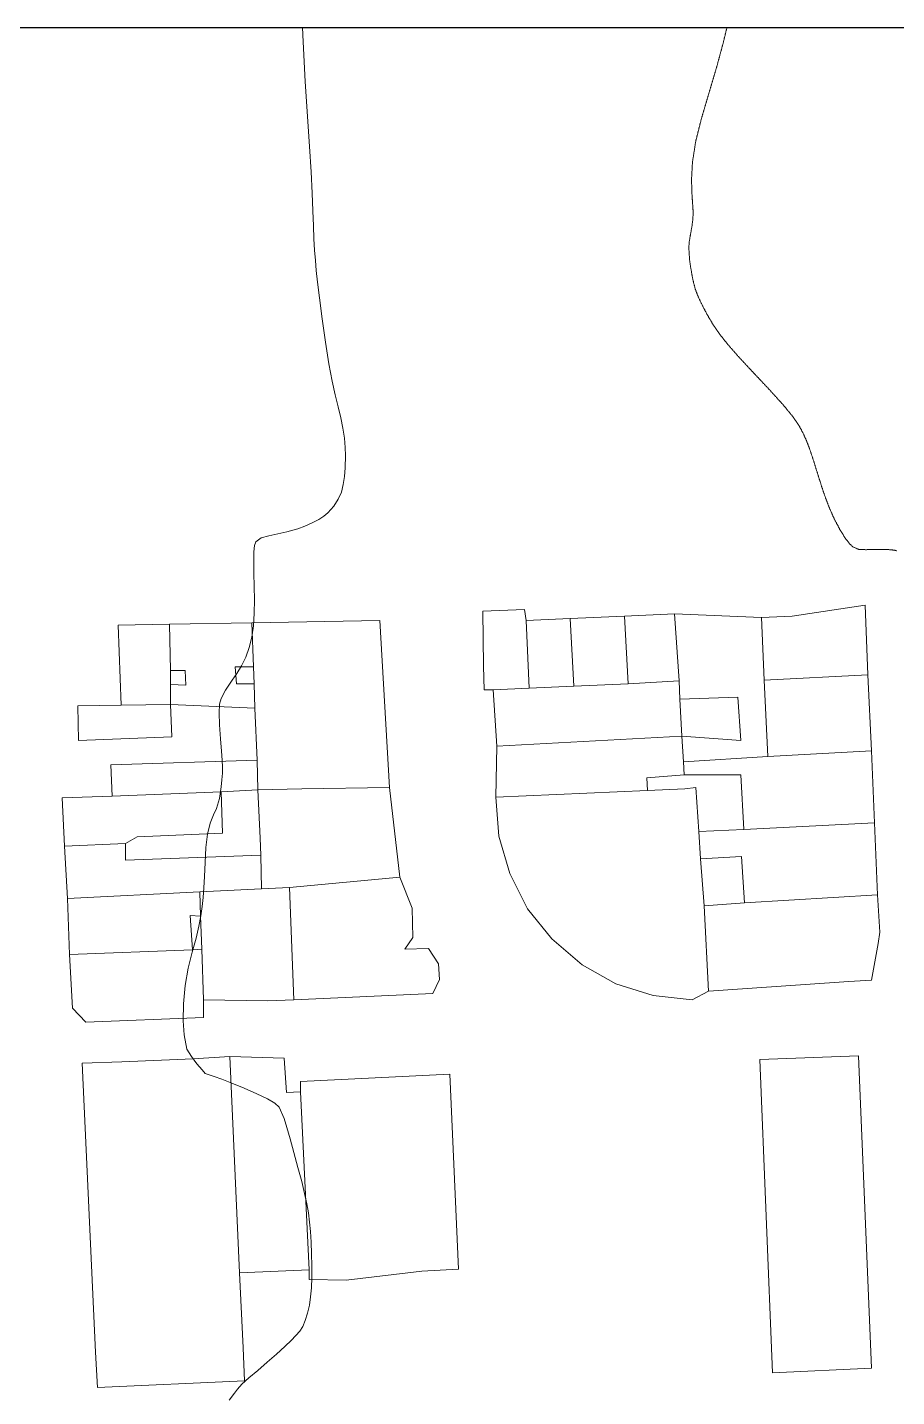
# Model space of a CAD drawing. Header units: kilometres. Extents: x 1172416 to 1173653, y 1051621 to 1052799.
# Drawn here: x 1172695.4 to 1172843.3, y 1052565.9 to 1052798.7 of the extents above; entities that cross this region are included whole.
import ezdxf

# ---------------------------------------------------------------- set-up
doc = ezdxf.new("R2010")
doc.units = ezdxf.units.KM
doc.header["$MEASUREMENT"] = 0
doc.layers.add('borde', color=1, linetype='Continuous')
doc.layers.add('terreno', color=7, linetype='Continuous')
doc.layers.add('edificios', color=44, linetype='Continuous', lineweight=5)

msp = doc.modelspace()

# ---------------------------------------------------------------- linework, layer by layer
at = {"layer": 'borde', "elevation": -10}
msp.add_lwpolyline([(1172415.94072, 1052798.73106), (1173652.93033, 1052798.73106), (1173652.93033, 1051620.96949), (1172415.94072, 1051620.96949)], close=True, dxfattribs=at)
at = {"layer": 'edificios', "elevation": 50}
for points in [[(1172780.25, 1052697.875), (1172780.75, 1052686.375), (1172774.625, 1052686.125), (1172773.125, 1052686.125), (1172773, 1052690.125), (1172772.875, 1052699.50001), (1172780, 1052699.75001), (1172780.25, 1052697.875)], [(1172820.25, 1052698.375), (1172825.5, 1052698.625), (1172837.875, 1052700.50001), (1172838.375, 1052688.625), (1172820.75, 1052687.75001), (1172820.25, 1052698.375)], [(1172710.875, 1052697.125), (1172719.625, 1052697.25001), (1172719.75, 1052689.375), (1172719.75, 1052687.00001), (1172719.75, 1052683.625), (1172711.375, 1052683.50001), (1172710.875, 1052697.125)], [(1172719.625, 1052697.25001), (1172733.625, 1052697.50001), (1172733.875, 1052690.00001), (1172730.75, 1052690.00001), (1172731, 1052687.125), (1172734, 1052687.125), (1172734.125, 1052683.00001), (1172719.75, 1052683.625), (1172719.75, 1052687.00001), (1172722.375, 1052686.875), (1172722.25, 1052689.375), (1172719.75, 1052689.375), (1172719.625, 1052697.25001)], [(1172733.875, 1052690.00001), (1172733.625, 1052697.50001), (1172755.375, 1052697.875), (1172757, 1052669.50001), (1172742.125, 1052669.25001), (1172734.625, 1052669.125), (1172734.5, 1052674.125), (1172734.125, 1052683.00001), (1172734, 1052687.125), (1172733.875, 1052690.00001)], [(1172780.25, 1052697.875), (1172787.75, 1052698.25001), (1172788.375, 1052686.75001), (1172780.75, 1052686.375), (1172780.25, 1052697.875)], [(1172787.75, 1052698.25001), (1172797, 1052698.625), (1172797.625, 1052687.125), (1172788.375, 1052686.75001), (1172787.75, 1052698.25001)], [(1172797, 1052698.625), (1172805.5, 1052699.00001), (1172806.25, 1052687.625), (1172797.625, 1052687.125), (1172797, 1052698.625)], [(1172805.5, 1052699.00001), (1172820.25, 1052698.375), (1172820.75, 1052687.75001), (1172821.375, 1052674.75001), (1172807, 1052673.875), (1172806.75, 1052678.25001), (1172816.75, 1052677.50001), (1172816.25, 1052684.875), (1172806.375, 1052684.50001), (1172806.25, 1052687.625), (1172805.5, 1052699.00001)], [(1172719.75, 1052689.375), (1172722.25, 1052689.375), (1172722.375, 1052686.875), (1172719.75, 1052687.00001), (1172719.75, 1052689.375)], [(1172734, 1052687.125), (1172731, 1052687.125), (1172730.75, 1052690.00001), (1172733.875, 1052690.00001), (1172734, 1052687.125)], [(1172838.375, 1052688.625), (1172839, 1052675.75001), (1172821.375, 1052674.75001), (1172820.75, 1052687.75001), (1172838.375, 1052688.625)], [(1172806.25, 1052687.625), (1172806.375, 1052684.50001), (1172806.75, 1052678.25001), (1172775.25, 1052676.50001), (1172774.625, 1052686.125), (1172780.75, 1052686.375), (1172788.375, 1052686.75001), (1172797.625, 1052687.125), (1172806.25, 1052687.625)], [(1172719.75, 1052683.625), (1172720, 1052678.125), (1172704.125, 1052677.50001), (1172704, 1052683.375), (1172711.375, 1052683.50001), (1172719.75, 1052683.625)], [(1172806.375, 1052684.50001), (1172816.25, 1052684.875), (1172816.75, 1052677.50001), (1172806.75, 1052678.25001), (1172806.375, 1052684.50001)], [(1172806.75, 1052678.25001), (1172807, 1052673.875), (1172807.125, 1052671.625), (1172800.75, 1052671.125), (1172800.875, 1052669.00001), (1172775.125, 1052667.875), (1172775.25, 1052676.50001), (1172806.75, 1052678.25001)], [(1172734.625, 1052669.125), (1172728.375, 1052668.75001), (1172709.875, 1052668.00001), (1172709.625, 1052673.375), (1172734.5, 1052674.125), (1172734.625, 1052669.125)], [(1172839, 1052675.75001), (1172839.5, 1052663.50001), (1172817.25, 1052662.375), (1172816.75, 1052671.625), (1172807.125, 1052671.625), (1172807, 1052673.875), (1172821.375, 1052674.75001), (1172839, 1052675.75001)], [(1172807.125, 1052671.625), (1172816.75, 1052671.625), (1172817.25, 1052662.375), (1172809.625, 1052662.00001), (1172809.125, 1052669.50001), (1172807.25, 1052669.25001), (1172800.875, 1052669.00001), (1172800.75, 1052671.125), (1172807.125, 1052671.625)], [(1172757, 1052669.50001), (1172758.75, 1052654.25001), (1172740, 1052652.50001), (1172735.25, 1052652.25001), (1172735.125, 1052658.00001), (1172735, 1052660.875), (1172734.625, 1052669.125), (1172742.125, 1052669.25001), (1172757, 1052669.50001)], [(1172800.875, 1052669.00001), (1172807.25, 1052669.25001), (1172809.125, 1052669.50001), (1172809.625, 1052662.00001), (1172809.875, 1052657.375), (1172810.5, 1052649.375), (1172811.25, 1052634.875), (1172808.5, 1052633.375), (1172801.875, 1052634.125), (1172795.5, 1052636.125), (1172789.75, 1052639.375), (1172784.625, 1052643.75001), (1172780.5, 1052648.875), (1172777.5, 1052654.875), (1172775.625, 1052661.25001), (1172775.125, 1052667.875), (1172800.875, 1052669.00001)], [(1172728.375, 1052668.75001), (1172728.625, 1052661.75001), (1172714.125, 1052661.125), (1172712.125, 1052660.00001), (1172701.75, 1052659.50001), (1172701.375, 1052667.75001), (1172709.875, 1052668.00001), (1172728.375, 1052668.75001)], [(1172734.625, 1052669.125), (1172735, 1052660.875), (1172735.125, 1052658.00001), (1172712.125, 1052657.125), (1172712.125, 1052660.00001), (1172714.125, 1052661.125), (1172728.625, 1052661.75001), (1172728.375, 1052668.75001), (1172734.625, 1052669.125)], [(1172839.5, 1052663.50001), (1172840, 1052651.25001), (1172817.375, 1052649.875), (1172816.875, 1052657.75001), (1172809.875, 1052657.375), (1172809.625, 1052662.00001), (1172817.25, 1052662.375), (1172839.5, 1052663.50001)], [(1172712.125, 1052660.00001), (1172712.125, 1052657.125), (1172735.125, 1052658.00001), (1172735.25, 1052652.25001), (1172724.75, 1052651.75001), (1172702.25, 1052650.625), (1172701.75, 1052659.50001), (1172712.125, 1052660.00001)], [(1172817.375, 1052649.875), (1172810.5, 1052649.375), (1172809.875, 1052657.375), (1172816.875, 1052657.75001), (1172817.375, 1052649.875)], [(1172758.75, 1052654.25001), (1172760.875, 1052649.00001), (1172761, 1052644.00001), (1172759.625, 1052642.00001), (1172763.625, 1052642.125), (1172765.375, 1052639.50001), (1172765.5, 1052636.875), (1172764.375, 1052634.50001), (1172740.75, 1052633.375), (1172740, 1052652.50001), (1172758.75, 1052654.25001)], [(1172724.75, 1052651.75001), (1172724.875, 1052647.625), (1172723.125, 1052647.75001), (1172723.5, 1052641.875), (1172702.625, 1052641.125), (1172702.25, 1052650.625), (1172724.75, 1052651.75001)], [(1172740, 1052652.50001), (1172740.75, 1052633.375), (1172736.25, 1052633.25001), (1172725.375, 1052633.375), (1172725.125, 1052642.00001), (1172724.875, 1052647.625), (1172724.75, 1052651.75001), (1172735.25, 1052652.25001), (1172740, 1052652.50001)], [(1172840, 1052651.25001), (1172840.375, 1052644.875), (1172840.125, 1052643.00001), (1172839, 1052636.75001), (1172835.125, 1052636.50001), (1172811.25, 1052634.875), (1172810.5, 1052649.375), (1172817.375, 1052649.875), (1172840, 1052651.25001)], [(1172725.125, 1052642.00001), (1172723.5, 1052641.875), (1172723.125, 1052647.75001), (1172724.875, 1052647.625), (1172725.125, 1052642.00001)], [(1172725.125, 1052642.00001), (1172725.375, 1052633.375), (1172725.375, 1052630.375), (1172705.375, 1052629.625), (1172703.125, 1052632.00001), (1172702.625, 1052641.125), (1172723.5, 1052641.875), (1172725.125, 1052642.00001)], [(1172729.875, 1052623.75001), (1172731.5, 1052587.00001), (1172732.125, 1052574.25001), (1172732.375, 1052568.625), (1172707.375, 1052567.50001), (1172707, 1052573.50001), (1172704.75, 1052622.625), (1172711.5, 1052622.875), (1172723.625, 1052623.375), (1172729.875, 1052623.75001)], [(1172729.875, 1052623.75001), (1172739.125, 1052623.50001), (1172739.5, 1052617.625), (1172741.875, 1052617.75001), (1172743.375, 1052587.50001), (1172731.5, 1052587.00001), (1172729.875, 1052623.75001)], [(1172822.125, 1052570.00001), (1172820, 1052623.25001), (1172836.75, 1052623.875), (1172839, 1052570.75001), (1172822.125, 1052570.00001)], [(1172741.875, 1052617.75001), (1172741.875, 1052619.50001), (1172767.25, 1052620.75001), (1172768.75, 1052587.625), (1172762.5, 1052587.25001), (1172749.625, 1052585.75001), (1172743.375, 1052585.875), (1172743.375, 1052587.50001), (1172741.875, 1052617.75001)]]:
    msp.add_lwpolyline(points, dxfattribs=at)
at = {"layer": 'terreno', "lineweight": 0, "ltscale": 2090}
for points, elevation in [([(1172729.75266, 1052565.35715), (1172730.6622, 1052566.54744), (1172731.15816, 1052567.21278), (1172731.93134, 1052568.04941), (1172733.11741, 1052569.12897), (1172734.60363, 1052570.39594), (1172736.21338, 1052571.76748), (1172737.78307, 1052573.15184), (1172739.19918, 1052574.44348), (1172740.35822, 1052575.53091), (1172741.79122, 1052577.06163), (1172742.25959, 1052577.85286), (1172742.69284, 1052578.88293), (1172743.08115, 1052580.11781), (1172743.39288, 1052581.47634), (1172743.60328, 1052582.9044), (1172743.72513, 1052584.45006), (1172743.78209, 1052586.18743), (1172743.79301, 1052588.14961), (1172743.76247, 1052590.2076), (1172743.69527, 1052592.19442), (1172743.58999, 1052593.98204), (1172743.43943, 1052595.61144), (1172743.23423, 1052597.16459), (1172742.95994, 1052598.73443), (1172742.58893, 1052600.45882), (1172742.08752, 1052602.48562), (1172741.44736, 1052604.88681), (1172740.74956, 1052607.42473), (1172740.09658, 1052609.78586), (1172739.56559, 1052611.71953), (1172739.12362, 1052613.21958), (1172738.23153, 1052615.17156), (1172737.49731, 1052615.85421), (1172736.28395, 1052616.56563), (1172734.46783, 1052617.42929), (1172732.3244, 1052618.35742), (1172730.22931, 1052619.21276), (1172728.49909, 1052619.8818), (1172727.19681, 1052620.3588), (1172725.67324, 1052620.89178), (1172725.14441, 1052621.49736), (1172724.27155, 1052622.53638), (1172723.31974, 1052623.77706), (1172722.55392, 1052625.0216), (1172722.0796, 1052627.46055), (1172721.95771, 1052629.80913), (1172721.98624, 1052632.72044), (1172722.25088, 1052635.82287), (1172722.79319, 1052638.78957), (1172723.48065, 1052641.50292), (1172724.13563, 1052643.8931), (1172724.62028, 1052645.92047), (1172724.9502, 1052647.66812), (1172725.17591, 1052649.24526), (1172725.34384, 1052650.77514), (1172725.47119, 1052652.42983), (1172725.5681, 1052654.39341), (1172725.65615, 1052656.75996), (1172725.80252, 1052659.27279), (1172726.08583, 1052661.58526), (1172726.54933, 1052663.42551), (1172727.09184, 1052664.83412), (1172727.57883, 1052665.92345), (1172728.11291, 1052667.64102), (1172728.40171, 1052669.6305), (1172728.52728, 1052670.80315), (1172728.60905, 1052671.9356), (1172728.62727, 1052672.96975), (1172728.57393, 1052674.12058), (1172728.44871, 1052675.67708), (1172728.26288, 1052677.79837), (1172728.09204, 1052680.13571), (1172728.02341, 1052682.21353), (1172728.12465, 1052683.67509), (1172728.37419, 1052684.64332), (1172729.14872, 1052686.04999), (1172730.286, 1052687.72936), (1172731.03682, 1052688.86091), (1172731.83172, 1052690.18867), (1172732.56889, 1052691.67218), (1172733.16347, 1052693.28303), (1172733.60035, 1052695.04318), (1172733.88138, 1052696.9856), (1172734.01548, 1052699.12336), (1172734.04299, 1052701.38963), (1172734.00829, 1052703.69861), (1172733.95786, 1052705.94752), (1172733.92851, 1052707.96851), (1172733.95606, 1052709.57775), (1172734.07409, 1052710.65036), (1172734.30313, 1052711.29246), (1172735.16728, 1052711.9225), (1172736.4837, 1052712.27861), (1172738.00221, 1052712.62267), (1172739.56281, 1052712.94592), (1172741.41455, 1052713.45853), (1172742.6035, 1052713.91807), (1172743.84997, 1052714.47987), (1172744.97828, 1052715.07514), (1172745.85869, 1052715.64826), (1172746.52717, 1052716.20339), (1172747.53401, 1052717.32812), (1172748.3026, 1052718.50674), (1172748.828, 1052719.72425), (1172749.16197, 1052721.03089), (1172749.36468, 1052722.39092), (1172749.48305, 1052723.82455), (1172749.52428, 1052725.93288), (1172749.47981, 1052727.33076), (1172749.34555, 1052728.89524), (1172749.09473, 1052730.58318), (1172748.73943, 1052732.36965), (1172748.30173, 1052734.24174), (1172747.80148, 1052736.23155), (1172747.25763, 1052738.56719), (1172746.68589, 1052741.52672), (1172746.10768, 1052745.23228), (1172745.56733, 1052749.18703), (1172745.11685, 1052752.73916), (1172744.79246, 1052755.40983), (1172744.56919, 1052757.40792), (1172744.40927, 1052759.11629), (1172744.28015, 1052760.8658), (1172744.16923, 1052762.79242), (1172744.07208, 1052764.9831), (1172743.97728, 1052767.52982), (1172743.85628, 1052770.54845), (1172743.67354, 1052774.15983), (1172743.40552, 1052778.47687), (1172743.07088, 1052783.57564), (1172742.69931, 1052789.5243), (1172742.322, 1052796.27898), (1172742.19805, 1052798.73106)], 20), ([(1172843.31016, 1052709.71672), (1172843.21361, 1052709.74275), (1172843.11704, 1052709.76878), (1172843.02049, 1052709.7948), (1172842.92392, 1052709.82083), (1172842.82737, 1052709.84685), (1172842.72851, 1052709.86197), (1172842.62902, 1052709.8722), (1172842.52955, 1052709.88245), (1172842.43006, 1052709.89268), (1172842.33059, 1052709.90292), (1172842.23112, 1052709.91316), (1172842.13163, 1052709.9234), (1172842.03216, 1052709.93363), (1172841.93267, 1052709.94386), (1172841.8332, 1052709.95411), (1172841.73371, 1052709.96434), (1172841.63399, 1052709.97181), (1172841.53398, 1052709.97251), (1172841.43398, 1052709.97321), (1172841.33397, 1052709.97391), (1172841.23397, 1052709.97461), (1172841.13396, 1052709.97531), (1172841.03397, 1052709.97601), (1172840.93396, 1052709.97671), (1172840.83396, 1052709.97741), (1172840.73395, 1052709.97811), (1172840.63396, 1052709.97881), (1172840.53395, 1052709.97951), (1172840.43395, 1052709.9802), (1172840.33394, 1052709.9809), (1172840.23394, 1052709.9816), (1172840.13393, 1052709.9823), (1172840.03394, 1052709.983), (1172839.93393, 1052709.9837), (1172839.83393, 1052709.9844), (1172839.73392, 1052709.9851), (1172839.63393, 1052709.9858), (1172839.53394, 1052709.98366), (1172839.43401, 1052709.97999), (1172839.33407, 1052709.97632), (1172839.23413, 1052709.97264), (1172839.13419, 1052709.96895), (1172839.03426, 1052709.96528), (1172838.93432, 1052709.96161), (1172838.83438, 1052709.95793), (1172838.73445, 1052709.95426), (1172838.6345, 1052709.95058), (1172838.53457, 1052709.94691), (1172838.43462, 1052709.94324), (1172838.33469, 1052709.93956), (1172838.23476, 1052709.93589), (1172838.13481, 1052709.93221), (1172838.03483, 1052709.93068), (1172837.93483, 1052709.93245), (1172837.83484, 1052709.93423), (1172837.73485, 1052709.936), (1172837.63487, 1052709.93777), (1172837.53488, 1052709.93955), (1172837.43488, 1052709.94132), (1172837.33489, 1052709.94311), (1172837.23491, 1052709.94489), (1172837.13492, 1052709.94666), (1172837.03492, 1052709.94844), (1172836.93493, 1052709.95021), (1172836.83609, 1052709.9654), (1172836.74457, 1052710.0057), (1172836.65305, 1052710.04602), (1172836.56152, 1052710.08632), (1172836.47, 1052710.12662), (1172836.37848, 1052710.16694), (1172836.28696, 1052710.20724), (1172836.19544, 1052710.24756), (1172836.10392, 1052710.28786), (1172836.01239, 1052710.32818), (1172835.92087, 1052710.36848), (1172835.82935, 1052710.4088), (1172835.74461, 1052710.46191), (1172835.6734, 1052710.53212), (1172835.60218, 1052710.60233), (1172835.53097, 1052710.67252), (1172835.45974, 1052710.74274), (1172835.38852, 1052710.81295), (1172835.31731, 1052710.88316), (1172835.24609, 1052710.95335), (1172835.17488, 1052711.02357), (1172835.11431, 1052711.10315), (1172835.05446, 1052711.18327), (1172834.99459, 1052711.26337), (1172834.93472, 1052711.34348), (1172834.87486, 1052711.42358), (1172834.815, 1052711.5037), (1172834.75513, 1052711.5838), (1172834.69526, 1052711.66391), (1172834.6354, 1052711.74401), (1172834.57553, 1052711.82413), (1172834.51566, 1052711.90423), (1172834.45579, 1052711.98433), (1172834.40289, 1052712.0692), (1172834.35017, 1052712.15418), (1172834.29746, 1052712.23917), (1172834.24475, 1052712.32414), (1172834.19202, 1052712.40913), (1172834.1393, 1052712.49412), (1172834.08659, 1052712.57909), (1172834.03386, 1052712.66407), (1172833.98114, 1052712.74906), (1172833.92843, 1052712.83403), (1172833.87571, 1052712.91902), (1172833.82299, 1052713.004), (1172833.77027, 1052713.08898), (1172833.71756, 1052713.17396), (1172833.66484, 1052713.25895), (1172833.61211, 1052713.34392), (1172833.56241, 1052713.43069), (1172833.51577, 1052713.51916), (1172833.46913, 1052713.60762), (1172833.42248, 1052713.69608), (1172833.37584, 1052713.78455), (1172833.3292, 1052713.87301), (1172833.28256, 1052713.96147), (1172833.23591, 1052714.04994), (1172833.18928, 1052714.1384), (1172833.14264, 1052714.22686), (1172833.096, 1052714.31533), (1172833.04936, 1052714.40379), (1172833.00271, 1052714.49224), (1172832.95607, 1052714.58072), (1172832.90943, 1052714.66918), (1172832.86278, 1052714.75763), (1172832.81616, 1052714.84611), (1172832.76951, 1052714.93456), (1172832.72287, 1052715.02304), (1172832.67623, 1052715.11149), (1172832.62958, 1052715.19995), (1172832.58858, 1052715.29117), (1172832.54833, 1052715.38272), (1172832.50807, 1052715.47426), (1172832.46782, 1052715.5658), (1172832.42755, 1052715.65735), (1172832.38729, 1052715.74889), (1172832.34704, 1052715.84043), (1172832.30678, 1052715.93198), (1172832.26653, 1052716.02352), (1172832.22626, 1052716.11507), (1172832.186, 1052716.20661), (1172832.14575, 1052716.29815), (1172832.10548, 1052716.3897), (1172832.06524, 1052716.48124), (1172832.02497, 1052716.57278), (1172831.98471, 1052716.66433), (1172831.94446, 1052716.75587), (1172831.90419, 1052716.84743), (1172831.86394, 1052716.93896), (1172831.82368, 1052717.0305), (1172831.78342, 1052717.12206), (1172831.74317, 1052717.2136), (1172831.7029, 1052717.30513), (1172831.66265, 1052717.39669), (1172831.62709, 1052717.49017), (1172831.59306, 1052717.58419), (1172831.55902, 1052717.67823), (1172831.52497, 1052717.77226), (1172831.49093, 1052717.86629), (1172831.45689, 1052717.96032), (1172831.42285, 1052718.05436), (1172831.3888, 1052718.1484), (1172831.35478, 1052718.24242), (1172831.32073, 1052718.33646), (1172831.28669, 1052718.4305), (1172831.25265, 1052718.52453), (1172831.21861, 1052718.61856), (1172831.18456, 1052718.71259), (1172831.15052, 1052718.80663), (1172831.11648, 1052718.90066), (1172831.08245, 1052718.99469), (1172831.04841, 1052719.08873), (1172831.01437, 1052719.18277), (1172830.98032, 1052719.27679), (1172830.94628, 1052719.37083), (1172830.91224, 1052719.46487), (1172830.8782, 1052719.5589), (1172830.84416, 1052719.65293), (1172830.81013, 1052719.74696), (1172830.77608, 1052719.841), (1172830.74217, 1052719.93508), (1172830.71166, 1052720.03031), (1172830.68114, 1052720.12554), (1172830.65062, 1052720.22079), (1172830.6201, 1052720.31602), (1172830.58959, 1052720.41125), (1172830.55907, 1052720.50648), (1172830.52855, 1052720.60173), (1172830.49803, 1052720.69696), (1172830.46752, 1052720.79219), (1172830.437, 1052720.88743), (1172830.40648, 1052720.98266), (1172830.37597, 1052721.07789), (1172830.34545, 1052721.17314), (1172830.31493, 1052721.26837), (1172830.28441, 1052721.3636), (1172830.2539, 1052721.45885), (1172830.22338, 1052721.55408), (1172830.19286, 1052721.64931), (1172830.16234, 1052721.74455), (1172830.13183, 1052721.83978), (1172830.10131, 1052721.93501), (1172830.07079, 1052722.03026), (1172830.04027, 1052722.12549), (1172830.00976, 1052722.22072), (1172829.97924, 1052722.31597), (1172829.94872, 1052722.4112), (1172829.91823, 1052722.50644), (1172829.88865, 1052722.60197), (1172829.85906, 1052722.69749), (1172829.82947, 1052722.79302), (1172829.79988, 1052722.88854), (1172829.77029, 1052722.98408), (1172829.7407, 1052723.07961), (1172829.71111, 1052723.17514), (1172829.68152, 1052723.27066), (1172829.65194, 1052723.36619), (1172829.62233, 1052723.46171), (1172829.59274, 1052723.55724), (1172829.56315, 1052723.65278), (1172829.53357, 1052723.7483), (1172829.50398, 1052723.84383), (1172829.47439, 1052723.93936), (1172829.4448, 1052724.03488), (1172829.41521, 1052724.13041), (1172829.38562, 1052724.22593), (1172829.35603, 1052724.32146), (1172829.32644, 1052724.417), (1172829.29686, 1052724.51252), (1172829.26727, 1052724.60805), (1172829.23768, 1052724.70357), (1172829.20809, 1052724.7991), (1172829.17773, 1052724.89439), (1172829.1465, 1052724.9894), (1172829.11528, 1052725.08439), (1172829.08405, 1052725.1794), (1172829.05282, 1052725.27441), (1172829.02159, 1052725.36941), (1172828.99036, 1052725.46442), (1172828.95913, 1052725.55943), (1172828.92791, 1052725.65442), (1172828.89668, 1052725.74943), (1172828.86545, 1052725.84444), (1172828.83422, 1052725.93944), (1172828.80299, 1052726.03444), (1172828.77176, 1052726.12945), (1172828.74054, 1052726.22445), (1172828.70931, 1052726.31946), (1172828.67808, 1052726.41447), (1172828.64685, 1052726.50946), (1172828.61562, 1052726.60447), (1172828.5844, 1052726.69948), (1172828.55175, 1052726.79401), (1172828.51664, 1052726.88765), (1172828.48153, 1052726.98129), (1172828.44643, 1052727.07493), (1172828.41133, 1052727.16857), (1172828.37621, 1052727.26221), (1172828.34111, 1052727.35585), (1172828.30601, 1052727.44949), (1172828.27089, 1052727.54313), (1172828.23579, 1052727.63677), (1172828.20069, 1052727.73041), (1172828.16557, 1052727.82405), (1172828.13047, 1052727.91769), (1172828.09536, 1052728.01133), (1172828.06026, 1052728.10497), (1172828.02515, 1052728.19861), (1172827.99004, 1052728.29225), (1172827.95095, 1052728.3843), (1172827.91032, 1052728.47568), (1172827.8697, 1052728.56707), (1172827.82907, 1052728.65845), (1172827.78846, 1052728.74984), (1172827.74783, 1052728.84122), (1172827.7072, 1052728.93259), (1172827.66658, 1052729.02399), (1172827.62595, 1052729.11536), (1172827.58534, 1052729.20674), (1172827.54471, 1052729.29813), (1172827.50409, 1052729.38951), (1172827.46346, 1052729.4809), (1172827.42285, 1052729.57228), (1172827.38222, 1052729.66365), (1172827.33623, 1052729.75246), (1172827.28869, 1052729.84045), (1172827.24115, 1052729.92843), (1172827.19359, 1052730.0164), (1172827.14605, 1052730.10439), (1172827.09849, 1052730.19236), (1172827.05095, 1052730.28034), (1172827.00341, 1052730.36833), (1172826.95585, 1052730.4563), (1172826.90831, 1052730.54428), (1172826.86076, 1052730.63226), (1172826.81322, 1052730.72024), (1172826.76567, 1052730.80821), (1172826.71812, 1052730.8962), (1172826.67058, 1052730.98418), (1172826.61869, 1052731.06967), (1172826.56218, 1052731.15217), (1172826.50565, 1052731.23467), (1172826.44914, 1052731.31718), (1172826.39262, 1052731.39968), (1172826.33611, 1052731.4822), (1172826.2796, 1052731.56469), (1172826.22308, 1052731.64719), (1172826.16657, 1052731.72971), (1172826.11004, 1052731.81221), (1172826.05353, 1052731.89472), (1172825.99701, 1052731.97722), (1172825.9405, 1052732.05972), (1172825.88397, 1052732.14223), (1172825.82746, 1052732.22473), (1172825.77094, 1052732.30724), (1172825.71443, 1052732.38974), (1172825.65792, 1052732.47224), (1172825.6014, 1052732.55475), (1172825.54019, 1052732.63384), (1172825.47669, 1052732.71109), (1172825.41319, 1052732.78836), (1172825.34968, 1052732.86561), (1172825.28618, 1052732.94286), (1172825.22268, 1052733.02012), (1172825.15919, 1052733.09737), (1172825.09568, 1052733.17464), (1172825.03218, 1052733.25189), (1172824.96868, 1052733.32914), (1172824.90517, 1052733.4064), (1172824.84167, 1052733.48365), (1172824.77817, 1052733.56092), (1172824.71466, 1052733.63817), (1172824.65116, 1052733.71542), (1172824.58766, 1052733.79268), (1172824.52415, 1052733.86993), (1172824.46065, 1052733.9472), (1172824.39715, 1052734.02445), (1172824.33364, 1052734.1017), (1172824.27014, 1052734.17896), (1172824.20664, 1052734.25621), (1172824.14313, 1052734.33348), (1172824.07963, 1052734.41073), (1172824.01614, 1052734.48799), (1172823.95264, 1052734.56524), (1172823.88618, 1052734.63998), (1172823.81886, 1052734.71393), (1172823.75155, 1052734.78789), (1172823.68423, 1052734.86184), (1172823.61692, 1052734.9358), (1172823.54959, 1052735.00975), (1172823.48227, 1052735.0837), (1172823.41496, 1052735.15766), (1172823.34764, 1052735.23161), (1172823.28033, 1052735.30558), (1172823.213, 1052735.37952), (1172823.14568, 1052735.45349), (1172823.07837, 1052735.52744), (1172823.01105, 1052735.60138), (1172822.94374, 1052735.67535), (1172822.87641, 1052735.7493), (1172822.80909, 1052735.82326), (1172822.74178, 1052735.89721), (1172822.67446, 1052735.97117), (1172822.60715, 1052736.04512), (1172822.53982, 1052736.11908), (1172822.47251, 1052736.19303), (1172822.40519, 1052736.26698), (1172822.33787, 1052736.34095), (1172822.27056, 1052736.41489), (1172822.20323, 1052736.48886), (1172822.13592, 1052736.56281), (1172822.0686, 1052736.63677), (1172822.00128, 1052736.71072), (1172821.93397, 1052736.78468), (1172821.86664, 1052736.85863), (1172821.79933, 1052736.93259), (1172821.73201, 1052737.00654), (1172821.66469, 1052737.08049), (1172821.59738, 1052737.15445), (1172821.52894, 1052737.22738), (1172821.46043, 1052737.30022), (1172821.39192, 1052737.37307), (1172821.32339, 1052737.44593), (1172821.25488, 1052737.51877), (1172821.18637, 1052737.59162), (1172821.11785, 1052737.66446), (1172821.04934, 1052737.73731), (1172820.98083, 1052737.81017), (1172820.91232, 1052737.883), (1172820.84379, 1052737.95586), (1172820.77528, 1052738.02871), (1172820.70677, 1052738.10155), (1172820.63826, 1052738.1744), (1172820.56974, 1052738.24726), (1172820.50123, 1052738.3201), (1172820.43272, 1052738.39295), (1172820.36421, 1052738.4658), (1172820.29568, 1052738.53864), (1172820.22717, 1052738.6115), (1172820.15866, 1052738.68435), (1172820.09015, 1052738.75719), (1172820.02163, 1052738.83004), (1172819.95312, 1052738.9029), (1172819.88461, 1052738.97573), (1172819.81608, 1052739.04859), (1172819.74757, 1052739.12143), (1172819.67906, 1052739.19428), (1172819.61055, 1052739.26713), (1172819.54203, 1052739.33997), (1172819.47352, 1052739.41283), (1172819.40501, 1052739.48568), (1172819.3365, 1052739.55852), (1172819.26797, 1052739.63137), (1172819.19946, 1052739.70423), (1172819.13095, 1052739.77706), (1172819.06243, 1052739.84992), (1172818.99392, 1052739.92277), (1172818.92542, 1052739.99563), (1172818.85726, 1052740.0688), (1172818.7891, 1052740.14199), (1172818.72093, 1052740.21516), (1172818.65277, 1052740.28834), (1172818.58461, 1052740.36151), (1172818.51645, 1052740.43469), (1172818.44828, 1052740.50788), (1172818.38012, 1052740.58105), (1172818.31197, 1052740.65423), (1172818.24381, 1052740.7274), (1172818.17564, 1052740.80059), (1172818.10748, 1052740.87377), (1172818.03932, 1052740.94694), (1172817.97116, 1052741.02012), (1172817.90299, 1052741.09329), (1172817.83483, 1052741.16648), (1172817.76667, 1052741.23966), (1172817.6985, 1052741.31283), (1172817.63034, 1052741.386), (1172817.56218, 1052741.45918), (1172817.49402, 1052741.53237), (1172817.42585, 1052741.60554), (1172817.35769, 1052741.67872), (1172817.28953, 1052741.75189), (1172817.22136, 1052741.82507), (1172817.1532, 1052741.89826), (1172817.08505, 1052741.97143), (1172817.01689, 1052742.04461), (1172816.94873, 1052742.11778), (1172816.88056, 1052742.19096), (1172816.8124, 1052742.26415), (1172816.74424, 1052742.33732), (1172816.67607, 1052742.4105), (1172816.60791, 1052742.48367), (1172816.53975, 1052742.55684), (1172816.47159, 1052742.63003), (1172816.40496, 1052742.70461), (1172816.33896, 1052742.77974), (1172816.27296, 1052742.85487), (1172816.20695, 1052742.93001), (1172816.14094, 1052743.00514), (1172816.07495, 1052743.08027), (1172816.00894, 1052743.1554), (1172815.94294, 1052743.23053), (1172815.87694, 1052743.30566), (1172815.81094, 1052743.38078), (1172815.74493, 1052743.45591), (1172815.67892, 1052743.53105), (1172815.61293, 1052743.60618), (1172815.54692, 1052743.68131), (1172815.48092, 1052743.75644), (1172815.41492, 1052743.83157), (1172815.34892, 1052743.9067), (1172815.28291, 1052743.98184), (1172815.21692, 1052744.05697), (1172815.15091, 1052744.1321), (1172815.0849, 1052744.20723), (1172815.01889, 1052744.28236), (1172814.9529, 1052744.35749), (1172814.88689, 1052744.43263), (1172814.82089, 1052744.50776), (1172814.7549, 1052744.58289), (1172814.68889, 1052744.65802), (1172814.62288, 1052744.73315), (1172814.55689, 1052744.80829), (1172814.49475, 1052744.88665), (1172814.43268, 1052744.96505), (1172814.37061, 1052745.04346), (1172814.30852, 1052745.12186), (1172814.24645, 1052745.20028), (1172814.18437, 1052745.27868), (1172814.1223, 1052745.35709), (1172814.06021, 1052745.43549), (1172813.99814, 1052745.5139), (1172813.93607, 1052745.5923), (1172813.87399, 1052745.67071), (1172813.81192, 1052745.74913), (1172813.74983, 1052745.82753), (1172813.68776, 1052745.90593), (1172813.62569, 1052745.98434), (1172813.56361, 1052746.06274), (1172813.50153, 1052746.14115), (1172813.43945, 1052746.21955), (1172813.37738, 1052746.29797), (1172813.31531, 1052746.37638), (1172813.25322, 1052746.45478), (1172813.19115, 1052746.53319), (1172813.13228, 1052746.61403), (1172813.07556, 1052746.69638), (1172813.01883, 1052746.77875), (1172812.96209, 1052746.8611), (1172812.90536, 1052746.94346), (1172812.84863, 1052747.02582), (1172812.79189, 1052747.10817), (1172812.73517, 1052747.19053), (1172812.67844, 1052747.27288), (1172812.62171, 1052747.35525), (1172812.56497, 1052747.4376), (1172812.50824, 1052747.51995), (1172812.4515, 1052747.6023), (1172812.39477, 1052747.68467), (1172812.33805, 1052747.76702), (1172812.28132, 1052747.84937), (1172812.22458, 1052747.93174), (1172812.16785, 1052748.01409), (1172812.11111, 1052748.09645), (1172812.05809, 1052748.18124), (1172812.00651, 1052748.26692), (1172811.95491, 1052748.35258), (1172811.90332, 1052748.43825), (1172811.85174, 1052748.52392), (1172811.80014, 1052748.6096), (1172811.74855, 1052748.69526), (1172811.69696, 1052748.78093), (1172811.64537, 1052748.86661), (1172811.59377, 1052748.95228), (1172811.54219, 1052749.03794), (1172811.4906, 1052749.12362), (1172811.439, 1052749.20929), (1172811.38742, 1052749.29496), (1172811.33582, 1052749.38062), (1172811.28424, 1052749.4663), (1172811.23265, 1052749.55197), (1172811.18157, 1052749.63795), (1172811.13415, 1052749.726), (1172811.08672, 1052749.81405), (1172811.0393, 1052749.9021), (1172810.99189, 1052749.99014), (1172810.94446, 1052750.07818), (1172810.89704, 1052750.16622), (1172810.84961, 1052750.25427), (1172810.8022, 1052750.34232), (1172810.75477, 1052750.43037), (1172810.70735, 1052750.51841), (1172810.65994, 1052750.60646), (1172810.61251, 1052750.69451), (1172810.56509, 1052750.78256), (1172810.51766, 1052750.8706), (1172810.47025, 1052750.95865), (1172810.42282, 1052751.0467), (1172810.37866, 1052751.13642), (1172810.33455, 1052751.22618), (1172810.29045, 1052751.31593), (1172810.24636, 1052751.40569), (1172810.20225, 1052751.49545), (1172810.15814, 1052751.5852), (1172810.11405, 1052751.67496), (1172810.06995, 1052751.76471), (1172810.02585, 1052751.85448), (1172809.98175, 1052751.94422), (1172809.93764, 1052752.03399), (1172809.89355, 1052752.12373), (1172809.84944, 1052752.2135), (1172809.80563, 1052752.30339), (1172809.76494, 1052752.39474), (1172809.72426, 1052752.4861), (1172809.68357, 1052752.57746), (1172809.64289, 1052752.66881), (1172809.60221, 1052752.76017), (1172809.56152, 1052752.85152), (1172809.52084, 1052752.94288), (1172809.48015, 1052753.03423), (1172809.43947, 1052753.12559), (1172809.39878, 1052753.21694), (1172809.3581, 1052753.3083), (1172809.32284, 1052753.40189), (1172809.28869, 1052753.49588), (1172809.25456, 1052753.58989), (1172809.22042, 1052753.68388), (1172809.18628, 1052753.77787), (1172809.15213, 1052753.87187), (1172809.118, 1052753.96588), (1172809.08386, 1052754.05987), (1172809.04971, 1052754.15386), (1172809.01557, 1052754.24786), (1172808.98759, 1052754.34387), (1172808.96143, 1052754.4404), (1172808.93528, 1052754.53691), (1172808.90911, 1052754.63344), (1172808.88296, 1052754.72997), (1172808.8568, 1052754.82649), (1172808.83065, 1052754.92302), (1172808.80448, 1052755.01953), (1172808.77833, 1052755.11606), (1172808.75217, 1052755.21259), (1172808.72602, 1052755.3091), (1172808.70554, 1052755.407), (1172808.68532, 1052755.50493), (1172808.66509, 1052755.60287), (1172808.64486, 1052755.70081), (1172808.62463, 1052755.79875), (1172808.60439, 1052755.89668), (1172808.58416, 1052755.99462), (1172808.56393, 1052756.09256), (1172808.5437, 1052756.1905), (1172808.52347, 1052756.28843), (1172808.50325, 1052756.38637), (1172808.48302, 1052756.48431), (1172808.46301, 1052756.58229), (1172808.44615, 1052756.68087), (1172808.4293, 1052756.77944), (1172808.41245, 1052756.87802), (1172808.39559, 1052756.9766), (1172808.37875, 1052757.07518), (1172808.3619, 1052757.17375), (1172808.34504, 1052757.27232), (1172808.3282, 1052757.3709), (1172808.31135, 1052757.46947), (1172808.29449, 1052757.56805), (1172808.27764, 1052757.66663), (1172808.2608, 1052757.76521), (1172808.24394, 1052757.86377), (1172808.22769, 1052757.96245), (1172808.21357, 1052758.06145), (1172808.19945, 1052758.16046), (1172808.18534, 1052758.25946), (1172808.17122, 1052758.35847), (1172808.15709, 1052758.45747), (1172808.14297, 1052758.55648), (1172808.12886, 1052758.65548), (1172808.11474, 1052758.75449), (1172808.10062, 1052758.85348), (1172808.08651, 1052758.9525), (1172808.07239, 1052759.05149), (1172808.05828, 1052759.15049), (1172808.04555, 1052759.2497), (1172808.03893, 1052759.34947), (1172808.03231, 1052759.44926), (1172808.0257, 1052759.54904), (1172808.01908, 1052759.64883), (1172808.01247, 1052759.74862), (1172808.00585, 1052759.84841), (1172807.99922, 1052759.94819), (1172807.99261, 1052760.04798), (1172807.98599, 1052760.14777), (1172807.97937, 1052760.24756), (1172807.97276, 1052760.34734), (1172807.96614, 1052760.44712), (1172807.95953, 1052760.5469), (1172807.95291, 1052760.64669), (1172807.94628, 1052760.74648), (1172807.93968, 1052760.84627), (1172807.93305, 1052760.94605), (1172807.92643, 1052761.04584), (1172807.91982, 1052761.14563), (1172807.9132, 1052761.24542), (1172807.91009, 1052761.34537), (1172807.91887, 1052761.44499), (1172807.92764, 1052761.5446), (1172807.93642, 1052761.64423), (1172807.94518, 1052761.74386), (1172807.95395, 1052761.84347), (1172807.96272, 1052761.94309), (1172807.97149, 1052762.04271), (1172807.98027, 1052762.14233), (1172807.98903, 1052762.24194), (1172807.99781, 1052762.34157), (1172808.01156, 1052762.44062), (1172808.02843, 1052762.5392), (1172808.04529, 1052762.63777), (1172808.06217, 1052762.73635), (1172808.07903, 1052762.83492), (1172808.09591, 1052762.93349), (1172808.11277, 1052763.03205), (1172808.12963, 1052763.13063), (1172808.14651, 1052763.2292), (1172808.16337, 1052763.32777), (1172808.18025, 1052763.42635), (1172808.19711, 1052763.52492), (1172808.21412, 1052763.62347), (1172808.23193, 1052763.72187), (1172808.24973, 1052763.82028), (1172808.26754, 1052763.91869), (1172808.28535, 1052764.0171), (1172808.30316, 1052764.1155), (1172808.32098, 1052764.21391), (1172808.33879, 1052764.31231), (1172808.3566, 1052764.41073), (1172808.3744, 1052764.50913), (1172808.39221, 1052764.60754), (1172808.41002, 1052764.70594), (1172808.42783, 1052764.80435), (1172808.44564, 1052764.90275), (1172808.46043, 1052765.00166), (1172808.4729, 1052765.10088), (1172808.48538, 1052765.20011), (1172808.49785, 1052765.29933), (1172808.51033, 1052765.39857), (1172808.52281, 1052765.49779), (1172808.53528, 1052765.59701), (1172808.54775, 1052765.69623), (1172808.56022, 1052765.79545), (1172808.57271, 1052765.89468), (1172808.58518, 1052765.9939), (1172808.59765, 1052766.09313), (1172808.61012, 1052766.19236), (1172808.62131, 1052766.29173), (1172808.62257, 1052766.39173), (1172808.62383, 1052766.49173), (1172808.62508, 1052766.59173), (1172808.62633, 1052766.69173), (1172808.62759, 1052766.79172), (1172808.62885, 1052766.89172), (1172808.6301, 1052766.99172), (1172808.63135, 1052767.0917), (1172808.63261, 1052767.1917), (1172808.63387, 1052767.2917), (1172808.63512, 1052767.3917), (1172808.63637, 1052767.4917), (1172808.63523, 1052767.5917), (1172808.62882, 1052767.6915), (1172808.62242, 1052767.7913), (1172808.61603, 1052767.89109), (1172808.60962, 1052767.9909), (1172808.60322, 1052768.0907), (1172808.59681, 1052768.1905), (1172808.59041, 1052768.2903), (1172808.58402, 1052768.39009), (1172808.57761, 1052768.4899), (1172808.57121, 1052768.5897), (1172808.5648, 1052768.6895), (1172808.5584, 1052768.7893), (1172808.55201, 1052768.88911), (1172808.54547, 1052768.9889), (1172808.53869, 1052769.08867), (1172808.53189, 1052769.18844), (1172808.52511, 1052769.28821), (1172808.51833, 1052769.388), (1172808.51154, 1052769.48777), (1172808.50475, 1052769.58754), (1172808.49796, 1052769.68731), (1172808.49118, 1052769.78709), (1172808.48439, 1052769.88686), (1172808.4776, 1052769.98665), (1172808.47082, 1052770.08642), (1172808.46404, 1052770.18619), (1172808.45724, 1052770.28596), (1172808.45046, 1052770.38573), (1172808.44368, 1052770.48552), (1172808.43689, 1052770.58529), (1172808.4301, 1052770.68506), (1172808.42745, 1052770.78503), (1172808.42506, 1052770.88501), (1172808.42266, 1052770.98499), (1172808.42025, 1052771.08496), (1172808.41786, 1052771.18494), (1172808.41546, 1052771.28492), (1172808.41305, 1052771.38489), (1172808.41066, 1052771.48487), (1172808.40826, 1052771.58485), (1172808.40585, 1052771.68482), (1172808.40345, 1052771.7848), (1172808.40106, 1052771.88478), (1172808.39865, 1052771.98475), (1172808.39625, 1052772.08473), (1172808.39386, 1052772.18471), (1172808.39145, 1052772.28468), (1172808.38905, 1052772.38466), (1172808.38666, 1052772.48464), (1172808.38426, 1052772.58461), (1172808.38185, 1052772.68459), (1172808.37946, 1052772.78457), (1172808.37704, 1052772.88454), (1172808.37651, 1052772.98454), (1172808.38213, 1052773.08438), (1172808.38776, 1052773.18424), (1172808.39339, 1052773.28409), (1172808.39901, 1052773.38393), (1172808.40464, 1052773.48378), (1172808.41026, 1052773.58362), (1172808.41589, 1052773.68348), (1172808.42151, 1052773.78332), (1172808.42714, 1052773.88317), (1172808.43276, 1052773.98301), (1172808.43839, 1052774.08286), (1172808.44403, 1052774.18271), (1172808.44965, 1052774.28256), (1172808.45528, 1052774.3824), (1172808.4609, 1052774.48225), (1172808.46653, 1052774.58209), (1172808.47215, 1052774.68195), (1172808.47778, 1052774.78179), (1172808.48341, 1052774.88164), (1172808.48903, 1052774.98148), (1172808.49466, 1052775.08133), (1172808.50028, 1052775.18118), (1172808.50591, 1052775.28103), (1172808.51153, 1052775.38087), (1172808.51716, 1052775.48072), (1172808.52278, 1052775.58056), (1172808.52841, 1052775.68041), (1172808.53403, 1052775.78026), (1172808.54446, 1052775.87972), (1172808.55985, 1052775.97854), (1172808.57524, 1052776.07735), (1172808.59065, 1052776.17615), (1172808.60605, 1052776.27497), (1172808.62144, 1052776.37378), (1172808.63683, 1052776.47259), (1172808.65223, 1052776.57141), (1172808.66764, 1052776.67022), (1172808.68303, 1052776.76904), (1172808.69842, 1052776.86785), (1172808.71382, 1052776.96667), (1172808.72923, 1052777.06548), (1172808.74462, 1052777.16429), (1172808.76002, 1052777.26309), (1172808.77541, 1052777.36191), (1172808.79082, 1052777.46072), (1172808.80621, 1052777.55954), (1172808.82161, 1052777.65835), (1172808.837, 1052777.75716), (1172808.85239, 1052777.85598), (1172808.8678, 1052777.95479), (1172808.8832, 1052778.05361), (1172808.89859, 1052778.15242), (1172808.91398, 1052778.25124), (1172808.92939, 1052778.35004), (1172808.94479, 1052778.44885), (1172808.96018, 1052778.54766), (1172808.97558, 1052778.64648), (1172808.99097, 1052778.74529), (1172809.00638, 1052778.84411), (1172809.02177, 1052778.94292), (1172809.03717, 1052779.04173), (1172809.05256, 1052779.14055), (1172809.06797, 1052779.23936), (1172809.08373, 1052779.33811), (1172809.10796, 1052779.43513), (1172809.1322, 1052779.53216), (1172809.15642, 1052779.62919), (1172809.18066, 1052779.72622), (1172809.20489, 1052779.82324), (1172809.22913, 1052779.92027), (1172809.25337, 1052780.01729), (1172809.2776, 1052780.11432), (1172809.30184, 1052780.21134), (1172809.32606, 1052780.30836), (1172809.3503, 1052780.40539), (1172809.37453, 1052780.50241), (1172809.39877, 1052780.59944), (1172809.423, 1052780.69646), (1172809.44724, 1052780.79349), (1172809.47148, 1052780.89051), (1172809.4957, 1052780.98754), (1172809.51994, 1052781.08456), (1172809.54417, 1052781.18158), (1172809.56841, 1052781.27861), (1172809.59264, 1052781.37563), (1172809.61688, 1052781.47266), (1172809.64112, 1052781.56968), (1172809.66534, 1052781.66671), (1172809.68957, 1052781.76373), (1172809.71381, 1052781.86076), (1172809.73805, 1052781.95778), (1172809.76228, 1052782.0548), (1172809.78652, 1052782.15183), (1172809.81076, 1052782.24885), (1172809.83498, 1052782.34588), (1172809.85921, 1052782.4429), (1172809.88345, 1052782.53993), (1172809.90769, 1052782.63695), (1172809.93192, 1052782.73398), (1172809.95616, 1052782.831), (1172809.9804, 1052782.92802), (1172810.00462, 1052783.02505), (1172810.02885, 1052783.12207), (1172810.05309, 1052783.2191), (1172810.07733, 1052783.31612), (1172810.10156, 1052783.41315), (1172810.12898, 1052783.50931), (1172810.15729, 1052783.60524), (1172810.1856, 1052783.70115), (1172810.2139, 1052783.79706), (1172810.24221, 1052783.89298), (1172810.2705, 1052783.98889), (1172810.29881, 1052784.08482), (1172810.32712, 1052784.18073), (1172810.35542, 1052784.27665), (1172810.38373, 1052784.37256), (1172810.41204, 1052784.46847), (1172810.44033, 1052784.5644), (1172810.46864, 1052784.66031), (1172810.49694, 1052784.75623), (1172810.52525, 1052784.85214), (1172810.55356, 1052784.94807), (1172810.58185, 1052785.04398), (1172810.61016, 1052785.13989), (1172810.63847, 1052785.23581), (1172810.66677, 1052785.33172), (1172810.69508, 1052785.42764), (1172810.72339, 1052785.52355), (1172810.75168, 1052785.61948), (1172810.77999, 1052785.71539), (1172810.80829, 1052785.8113), (1172810.8366, 1052785.90722), (1172810.86491, 1052786.00313), (1172810.8932, 1052786.09906), (1172810.92151, 1052786.19497), (1172810.94982, 1052786.29089), (1172810.97811, 1052786.3868), (1172811.00642, 1052786.48271), (1172811.03472, 1052786.57864), (1172811.06303, 1052786.67455), (1172811.09134, 1052786.77047), (1172811.11963, 1052786.86638), (1172811.14794, 1052786.96231), (1172811.17625, 1052787.05822), (1172811.20455, 1052787.15414), (1172811.23286, 1052787.25005), (1172811.26117, 1052787.34596), (1172811.28946, 1052787.44188), (1172811.31777, 1052787.53779), (1172811.34607, 1052787.63372), (1172811.37438, 1052787.72963), (1172811.40269, 1052787.82555), (1172811.43133, 1052787.92136), (1172811.45999, 1052788.01717), (1172811.48865, 1052788.11298), (1172811.51731, 1052788.20879), (1172811.54598, 1052788.3046), (1172811.57464, 1052788.40041), (1172811.6033, 1052788.49622), (1172811.63196, 1052788.59203), (1172811.66062, 1052788.68784), (1172811.68928, 1052788.78365), (1172811.71795, 1052788.87946), (1172811.74661, 1052788.97527), (1172811.77527, 1052789.07108), (1172811.80393, 1052789.16689), (1172811.83259, 1052789.2627), (1172811.86124, 1052789.35851), (1172811.8899, 1052789.45432), (1172811.91858, 1052789.55013), (1172811.94724, 1052789.64594), (1172811.97589, 1052789.74175), (1172812.00455, 1052789.83756), (1172812.03321, 1052789.93337), (1172812.06187, 1052790.02918), (1172812.09053, 1052790.12499), (1172812.1192, 1052790.2208), (1172812.14786, 1052790.31661), (1172812.17652, 1052790.41242), (1172812.20518, 1052790.50823), (1172812.23384, 1052790.60406), (1172812.2625, 1052790.69987), (1172812.29116, 1052790.79568), (1172812.31983, 1052790.89149), (1172812.34849, 1052790.9873), (1172812.37715, 1052791.08311), (1172812.40581, 1052791.17892), (1172812.43446, 1052791.27473), (1172812.46312, 1052791.37054), (1172812.49178, 1052791.46635), (1172812.52044, 1052791.56216), (1172812.54911, 1052791.65797), (1172812.57777, 1052791.75378), (1172812.60643, 1052791.84959), (1172812.63509, 1052791.94539), (1172812.66375, 1052792.0412), (1172812.69241, 1052792.13701), (1172812.71886, 1052792.23347), (1172812.745, 1052792.32999), (1172812.77116, 1052792.42652), (1172812.79731, 1052792.52303), (1172812.82347, 1052792.61955), (1172812.84962, 1052792.71608), (1172812.87578, 1052792.8126), (1172812.90194, 1052792.90913), (1172812.92809, 1052793.00565), (1172812.95425, 1052793.10218), (1172812.98041, 1052793.1987), (1172813.00656, 1052793.29523), (1172813.03272, 1052793.39175), (1172813.05888, 1052793.48828), (1172813.08502, 1052793.5848), (1172813.11117, 1052793.68133), (1172813.13733, 1052793.77785), (1172813.16349, 1052793.87438), (1172813.18964, 1052793.9709), (1172813.2158, 1052794.06742), (1172813.24196, 1052794.16395), (1172813.26811, 1052794.26047), (1172813.29427, 1052794.357), (1172813.32043, 1052794.45352), (1172813.34658, 1052794.55005), (1172813.37274, 1052794.64657), (1172813.3989, 1052794.7431), (1172813.42505, 1052794.83962), (1172813.45119, 1052794.93615), (1172813.47735, 1052795.03267), (1172813.50351, 1052795.1292), (1172813.52966, 1052795.22572), (1172813.55582, 1052795.32225), (1172813.58198, 1052795.41877), (1172813.60813, 1052795.5153), (1172813.63429, 1052795.61182), (1172813.66045, 1052795.70835), (1172813.6866, 1052795.80487), (1172813.71276, 1052795.9014), (1172813.73892, 1052795.99792), (1172813.76376, 1052796.09477), (1172813.78739, 1052796.19196), (1172813.81103, 1052796.28912), (1172813.83465, 1052796.3863), (1172813.85828, 1052796.48347), (1172813.8819, 1052796.58065), (1172813.90553, 1052796.67782), (1172813.92915, 1052796.775), (1172813.95278, 1052796.87217), (1172813.97641, 1052796.96935), (1172814.00003, 1052797.06652), (1172814.02367, 1052797.1637), (1172814.0473, 1052797.26086), (1172814.07092, 1052797.35805), (1172814.09455, 1052797.45521), (1172814.11817, 1052797.55239), (1172814.1418, 1052797.64956), (1172814.16542, 1052797.74674), (1172814.18905, 1052797.84391), (1172814.21269, 1052797.94109), (1172814.23631, 1052798.03826), (1172814.25994, 1052798.13544), (1172814.28356, 1052798.23262), (1172814.30719, 1052798.32979), (1172814.33081, 1052798.42697), (1172814.35444, 1052798.52414), (1172814.37807, 1052798.62132), (1172814.40169, 1052798.71848), (1172814.40475, 1052798.73106)], 10)]:
    msp.add_lwpolyline(points, dxfattribs=dict(at, elevation=elevation))

doc.saveas('drawing.dxf')
